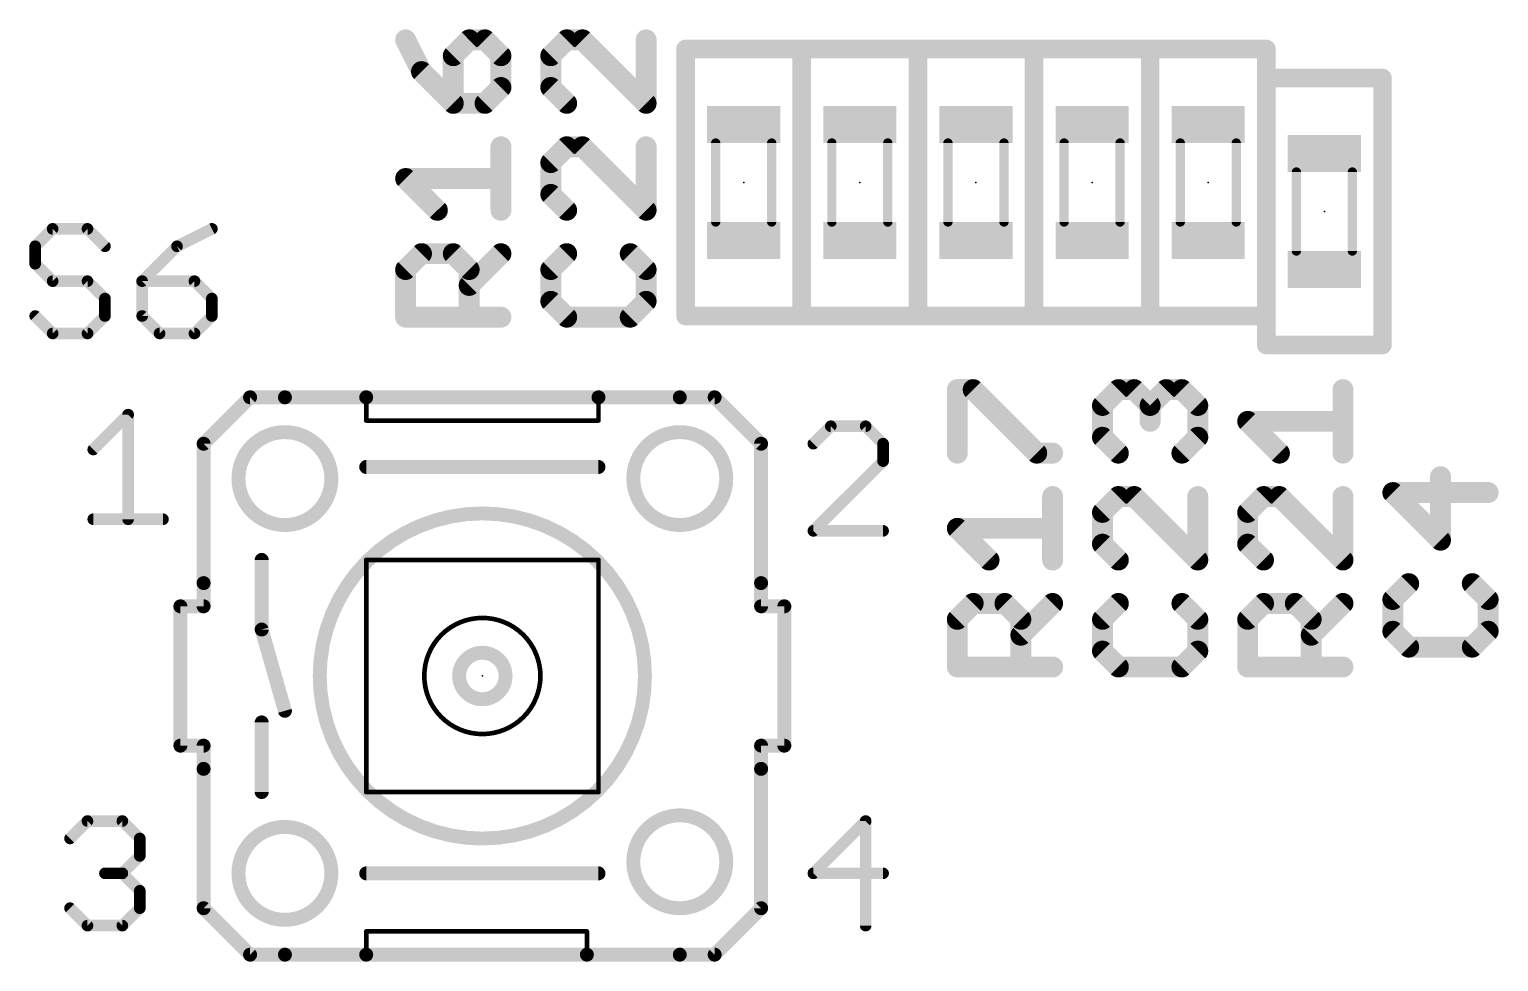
# Model space of a CAD drawing. Extents: x 43 to 243, y 16 to 92.
# Drawn here: x 69.66 to 85.73, y 44.82 to 55.01 of the extents above; entities that cross this region are included whole.
import ezdxf

# ---------------------------------------------------------------- set-up
doc = ezdxf.new("R2010")
doc.units = 0
for name, color, linetype in [('21', 253, 'CONTINUOUS'), ('23', 7, 'CONTINUOUS'), ('25', 253, 'CONTINUOUS'), ('51', 253, 'CONTINUOUS')]:
    doc.layers.add(name, color=color, linetype=linetype)

# ---------------------------------------------------------------- blocks, each defined once
blk = doc.blocks.new('RECT')
blk.add_solid([(-0.5, -0.5), (0.5, -0.5), (-0.5, 0.5), (0.5, 0.5)])

msp = doc.modelspace()

# ---------------------------------------------------------------- linework, layer by layer
at = {"layer": '21'}
for points, const_width in [([(76.835, 51.8795), (76.835, 54.8005)], 0.2032), ([(76.835, 54.8005), (78.105, 54.8005)], 0.2032), ([(78.105, 51.8795), (78.105, 54.8005)], 0.2032), ([(78.105, 54.8005), (79.375, 54.8005)], 0.2032), ([(78.105, 54.8005), (78.105, 51.8795)], 0.2032), ([(79.375, 54.8005), (79.375, 51.8795)], 0.2032), ([(79.375, 51.8795), (79.375, 54.8005)], 0.2032), ([(79.375, 54.8005), (80.645, 54.8005)], 0.2032), ([(80.645, 51.8795), (80.645, 54.8005)], 0.2032), ([(80.645, 54.8005), (81.915, 54.8005)], 0.2032), ([(80.645, 54.8005), (80.645, 51.8795)], 0.2032), ([(81.915, 54.8005), (81.915, 51.8795)], 0.2032), ([(81.915, 51.8795), (81.915, 54.8005)], 0.2032), ([(81.915, 54.8005), (83.185, 54.8005)], 0.2032), ([(83.185, 54.8005), (83.185, 51.8795)], 0.2032), ([(83.185, 51.562), (83.185, 54.483)], 0.2032), ([(83.185, 54.483), (84.455, 54.483)], 0.2032), ([(84.455, 54.483), (84.455, 51.562)], 0.2032), ([(78.105, 51.8795), (76.835, 51.8795)], 0.2032), ([(79.375, 51.8795), (78.105, 51.8795)], 0.2032), ([(80.645, 51.8795), (79.375, 51.8795)], 0.2032), ([(81.915, 51.8795), (80.645, 51.8795)], 0.2032), ([(83.185, 51.8795), (81.915, 51.8795)], 0.2032), ([(84.455, 51.562), (83.185, 51.562)], 0.2032), ([(73.3425, 50.9905), (72.4535, 50.9905)], 0.1524), ([(75.8825, 50.9905), (73.3425, 50.9905)], 0.1524), ([(73.3425, 50.9905), (73.3425, 50.7365)], 0.0508), ([(76.7715, 50.9905), (75.8825, 50.9905)], 0.1524), ([(75.8825, 50.7365), (75.8825, 50.9905)], 0.0508), ([(75.8825, 50.7365), (73.3425, 50.7365)], 0.0508), ([(71.5645, 48.7045), (71.5645, 48.9585)], 0.1524), ([(77.6605, 48.7045), (77.6605, 48.9585)], 0.1524), ([(71.3105, 48.7045), (71.5645, 48.7045)], 0.1524), ([(71.3105, 48.7045), (71.3105, 47.1805)], 0.1524), ([(77.6605, 48.7045), (77.9145, 48.7045)], 0.1524), ([(77.9145, 47.1805), (77.9145, 48.7045)], 0.1524), ([(71.5645, 47.1805), (71.3105, 47.1805)], 0.1524), ([(71.5645, 47.1805), (71.5645, 46.9265)], 0.1524), ([(77.9145, 47.1805), (77.6605, 47.1805)], 0.1524), ([(77.6605, 47.1805), (77.6605, 46.9265)], 0.1524), ([(75.7555, 45.1485), (73.3425, 45.1485)], 0.0508), ([(73.3425, 45.1485), (73.3425, 44.8945)], 0.0508), ([(75.7555, 45.1485), (75.7555, 44.8945)], 0.0508), ([(72.4535, 44.8945), (73.3425, 44.8945)], 0.1524), ([(73.3425, 44.8945), (75.7555, 44.8945)], 0.1524), ([(75.7555, 44.8945), (76.7715, 44.8945)], 0.1524)]:
    msp.add_lwpolyline(points, dxfattribs=dict(at, const_width=const_width))
for points, const_width in [([(76.8858, 54.8005, 1), (76.7842, 54.8005)], 0.1016), ([(76.835, 54.8513, 1), (76.835, 54.7497)], 0.1016), ([(78.1558, 54.8005, 1), (78.0542, 54.8005)], 0.1016), ([(78.105, 54.8513, 1), (78.105, 54.7497)], 0.1016), ([(78.1558, 54.8005, 1), (78.0542, 54.8005)], 0.1016), ([(78.105, 54.7497, 1), (78.105, 54.8513)], 0.1016), ([(79.4258, 54.8005, 1), (79.3242, 54.8005)], 0.1016), ([(79.4258, 54.8005, 1), (79.3242, 54.8005)], 0.1016), ([(79.375, 54.8513, 1), (79.375, 54.7497)], 0.1016), ([(79.375, 54.7497, 1), (79.375, 54.8513)], 0.1016), ([(80.6958, 54.8005, 1), (80.5942, 54.8005)], 0.1016), ([(80.645, 54.8513, 1), (80.645, 54.7497)], 0.1016), ([(80.6958, 54.8005, 1), (80.5942, 54.8005)], 0.1016), ([(80.645, 54.7497, 1), (80.645, 54.8513)], 0.1016), ([(81.9658, 54.8005, 1), (81.8642, 54.8005)], 0.1016), ([(81.9658, 54.8005, 1), (81.8642, 54.8005)], 0.1016), ([(81.915, 54.8513, 1), (81.915, 54.7497)], 0.1016), ([(81.915, 54.7497, 1), (81.915, 54.8513)], 0.1016), ([(83.2358, 54.8005, 1), (83.1342, 54.8005)], 0.1016), ([(83.185, 54.7497, 1), (83.185, 54.8513)], 0.1016), ([(83.2358, 54.483, 1), (83.1342, 54.483)], 0.1016), ([(83.185, 54.5338, 1), (83.185, 54.4322)], 0.1016), ([(84.5058, 54.483, 1), (84.4042, 54.483)], 0.1016), ([(84.455, 54.4322, 1), (84.455, 54.5338)], 0.1016), ([(76.835, 51.9303, 1), (76.835, 51.8287)], 0.1016), ([(76.7842, 51.8795, 1), (76.8858, 51.8795)], 0.1016), ([(78.105, 51.9303, 1), (78.105, 51.8287)], 0.1016), ([(78.0542, 51.8795, 1), (78.1558, 51.8795)], 0.1016), ([(78.0542, 51.8795, 1), (78.1558, 51.8795)], 0.1016), ([(78.105, 51.8287, 1), (78.105, 51.9303)], 0.1016), ([(79.375, 51.9303, 1), (79.375, 51.8287)], 0.1016), ([(79.3242, 51.8795, 1), (79.4258, 51.8795)], 0.1016), ([(79.3242, 51.8795, 1), (79.4258, 51.8795)], 0.1016), ([(79.375, 51.8287, 1), (79.375, 51.9303)], 0.1016), ([(80.645, 51.9303, 1), (80.645, 51.8287)], 0.1016), ([(80.5942, 51.8795, 1), (80.6958, 51.8795)], 0.1016), ([(80.5942, 51.8795, 1), (80.6958, 51.8795)], 0.1016), ([(80.645, 51.8287, 1), (80.645, 51.9303)], 0.1016), ([(81.915, 51.9303, 1), (81.915, 51.8287)], 0.1016), ([(81.8642, 51.8795, 1), (81.9658, 51.8795)], 0.1016), ([(81.8642, 51.8795, 1), (81.9658, 51.8795)], 0.1016), ([(81.915, 51.8287, 1), (81.915, 51.9303)], 0.1016), ([(83.1342, 51.8795, 1), (83.2358, 51.8795)], 0.1016), ([(83.185, 51.8287, 1), (83.185, 51.9303)], 0.1016), ([(83.185, 51.6128, 1), (83.185, 51.5112)], 0.1016), ([(83.1342, 51.562, 1), (83.2358, 51.562)], 0.1016), ([(84.4042, 51.562, 1), (84.5058, 51.562)], 0.1016), ([(84.455, 51.5112, 1), (84.455, 51.6128)], 0.1016), ([(72.4535, 51.0286, 1), (72.4535, 50.9524)], 0.0762), ([(73.3425, 51.0286, 1), (73.3425, 50.9524)], 0.0762), ([(73.3425, 50.9524, 1), (73.3425, 51.0286)], 0.0762), ([(73.3552, 50.9905, 1), (73.3298, 50.9905)], 0.0254), ([(75.8825, 51.0286, 1), (75.8825, 50.9524)], 0.0762), ([(75.8825, 50.9524, 1), (75.8825, 51.0286)], 0.0762), ([(75.8952, 50.9905, 1), (75.8698, 50.9905)], 0.0254), ([(76.7715, 50.9524, 1), (76.7715, 51.0286)], 0.0762), ([(73.3425, 50.7492, 1), (73.3425, 50.7238)], 0.0254), ([(73.3298, 50.7365, 1), (73.3552, 50.7365)], 0.0254), ([(75.8698, 50.7365, 1), (75.8952, 50.7365)], 0.0254), ([(75.8825, 50.7238, 1), (75.8825, 50.7492)], 0.0254), ([(74.6125, 46.1645, 1), (74.6125, 49.7205, 1), (74.6125, 46.1645)], 0.1524), ([(71.6026, 48.9585, 1), (71.5264, 48.9585)], 0.0762), ([(77.6986, 48.9585, 1), (77.6224, 48.9585)], 0.0762), ([(71.3105, 48.7426, 1), (71.3105, 48.6664)], 0.0762), ([(71.3486, 48.7045, 1), (71.2724, 48.7045)], 0.0762), ([(71.5264, 48.7045, 1), (71.6026, 48.7045)], 0.0762), ([(71.5645, 48.6664, 1), (71.5645, 48.7426)], 0.0762), ([(77.6605, 48.7426, 1), (77.6605, 48.6664)], 0.0762), ([(77.6224, 48.7045, 1), (77.6986, 48.7045)], 0.0762), ([(77.9526, 48.7045, 1), (77.8764, 48.7045)], 0.0762), ([(77.9145, 48.6664, 1), (77.9145, 48.7426)], 0.0762), ([(74.6125, 47.6885, 1), (74.6125, 48.1965, 1), (74.6125, 47.6885)], 0.1524), ([(71.3105, 47.2186, 1), (71.3105, 47.1424)], 0.0762), ([(71.6026, 47.1805, 1), (71.5264, 47.1805)], 0.0762), ([(71.5645, 47.1424, 1), (71.5645, 47.2186)], 0.0762), ([(77.6605, 47.2186, 1), (77.6605, 47.1424)], 0.0762), ([(77.6986, 47.1805, 1), (77.6224, 47.1805)], 0.0762), ([(77.9145, 47.1424, 1), (77.9145, 47.2186)], 0.0762), ([(71.2724, 47.1805, 1), (71.3486, 47.1805)], 0.0762), ([(77.8764, 47.1805, 1), (77.9526, 47.1805)], 0.0762), ([(71.5264, 46.9265, 1), (71.6026, 46.9265)], 0.0762), ([(77.6224, 46.9265, 1), (77.6986, 46.9265)], 0.0762), ([(73.3425, 45.1612, 1), (73.3425, 45.1358)], 0.0254), ([(73.3552, 45.1485, 1), (73.3298, 45.1485)], 0.0254), ([(75.7682, 45.1485, 1), (75.7428, 45.1485)], 0.0254), ([(75.7555, 45.1358, 1), (75.7555, 45.1612)], 0.0254), ([(72.4535, 44.9326, 1), (72.4535, 44.8564)], 0.0762), ([(73.3425, 44.9326, 1), (73.3425, 44.8564)], 0.0762), ([(73.3425, 44.8564, 1), (73.3425, 44.9326)], 0.0762), ([(73.3298, 44.8945, 1), (73.3552, 44.8945)], 0.0254), ([(75.7555, 44.9326, 1), (75.7555, 44.8564)], 0.0762), ([(75.7555, 44.8564, 1), (75.7555, 44.9326)], 0.0762), ([(75.7428, 44.8945, 1), (75.7682, 44.8945)], 0.0254), ([(76.7715, 44.8564, 1), (76.7715, 44.9326)], 0.0762)]:
    msp.add_lwpolyline(points, format="xyb", dxfattribs=dict(at, const_width=const_width))
at = {"layer": '23'}
for p in [(77.47, 53.34), (78.74, 53.34), (80.01, 53.34), (81.28, 53.34), (82.55, 53.34), (83.82, 53.0225), (74.6125, 47.9425)]:
    msp.add_point(p, dxfattribs=at)
at = {"layer": '25'}
for points, const_width in [([(73.7734, 54.9005), (73.9471, 54.553)], 0.2286), ([(74.4683, 54.9005), (74.2946, 54.7267)], 0.2286), ([(74.642, 54.9005), (74.4683, 54.9005)], 0.2286), ([(74.8157, 54.7267), (74.642, 54.9005)], 0.2286), ([(75.5346, 54.9005), (75.3609, 54.7267)], 0.2286), ([(75.7083, 54.9005), (75.5346, 54.9005)], 0.2286), ([(76.4032, 54.2056), (75.7083, 54.9005)], 0.2286), ([(76.4032, 54.9005), (76.4032, 54.2056)], 0.2286), ([(74.2946, 54.7267), (74.2946, 54.2056)], 0.2286), ([(74.8157, 54.3793), (74.8157, 54.7267)], 0.2286), ([(75.3609, 54.7267), (75.3609, 54.3793)], 0.2286), ([(73.9471, 54.553), (74.2946, 54.2056)], 0.2286), ([(74.642, 54.2056), (74.8157, 54.3793)], 0.2286), ([(75.3609, 54.3793), (75.5346, 54.2056)], 0.2286), ([(74.2946, 54.2056), (74.642, 54.2056)], 0.2286), ([(74.8157, 53.0362), (74.8157, 53.7311)], 0.2286), ([(75.5346, 53.7311), (75.3609, 53.5573)], 0.2286), ([(75.7083, 53.7311), (75.5346, 53.7311)], 0.2286), ([(76.4032, 53.0362), (75.7083, 53.7311)], 0.2286), ([(76.4032, 53.7311), (76.4032, 53.0362)], 0.2286), ([(75.3609, 53.5573), (75.3609, 53.2099)], 0.2286), ([(74.1208, 53.0362), (73.7734, 53.3836)], 0.2286), ([(73.7734, 53.3836), (74.8157, 53.3836)], 0.2286), ([(75.3609, 53.2099), (75.5346, 53.0362)], 0.2286), ([(69.9137, 52.833), (69.723, 52.6423)], 0.127), ([(70.295, 52.833), (69.9137, 52.833)], 0.127), ([(70.4857, 52.6423), (70.295, 52.833)], 0.127), ([(71.655, 52.833), (71.2737, 52.6423)], 0.127), ([(69.723, 52.6423), (69.723, 52.4517)], 0.127), ([(71.2737, 52.6423), (70.8924, 52.261)], 0.127), ([(73.7734, 52.3879), (73.9471, 52.5617)], 0.2286), ([(73.9471, 52.5617), (74.2946, 52.5617)], 0.2286), ([(74.2946, 52.5617), (74.4683, 52.3879)], 0.2286), ([(74.4683, 52.2142), (74.8157, 52.5617)], 0.2286), ([(75.5346, 52.5617), (75.3609, 52.3879)], 0.2286), ([(76.4032, 52.3879), (76.2295, 52.5617)], 0.2286), ([(69.723, 52.4517), (69.9137, 52.261)], 0.127), ([(73.7734, 51.8668), (73.7734, 52.3879)], 0.2286), ([(74.4683, 52.3879), (74.4683, 51.8668)], 0.2286), ([(75.3609, 52.3879), (75.3609, 52.0405)], 0.2286), ([(76.4032, 52.0405), (76.4032, 52.3879)], 0.2286), ([(69.9137, 52.261), (70.295, 52.261)], 0.127), ([(70.295, 52.261), (70.4857, 52.0703)], 0.127), ([(70.8924, 52.261), (70.8924, 51.8797)], 0.127), ([(71.4644, 52.261), (70.8924, 52.261)], 0.127), ([(71.655, 52.0703), (71.4644, 52.261)], 0.127), ([(70.4857, 52.0703), (70.4857, 51.8797)], 0.127), ([(71.655, 51.8797), (71.655, 52.0703)], 0.127), ([(75.3609, 52.0405), (75.5346, 51.8668)], 0.2286), ([(76.2295, 51.8668), (76.4032, 52.0405)], 0.2286), ([(69.9137, 51.689), (69.723, 51.8797)], 0.127), ([(70.4857, 51.8797), (70.295, 51.689)], 0.127), ([(70.8924, 51.8797), (71.0831, 51.689)], 0.127), ([(71.4644, 51.689), (71.655, 51.8797)], 0.127), ([(74.8157, 51.8668), (73.7734, 51.8668)], 0.2286), ([(75.5346, 51.8668), (76.2295, 51.8668)], 0.2286), ([(70.295, 51.689), (69.9137, 51.689)], 0.127), ([(71.0831, 51.689), (71.4644, 51.689)], 0.127), ([(79.8059, 50.3799), (79.8059, 51.0748)], 0.2286), ([(79.8059, 51.0748), (79.9796, 51.0748)], 0.2286), ([(79.9796, 51.0748), (80.6745, 50.3799)], 0.2286), ([(81.3934, 50.901), (81.5671, 51.0748)], 0.2286), ([(81.5671, 51.0748), (81.7408, 51.0748)], 0.2286), ([(81.7408, 51.0748), (81.9146, 50.901)], 0.2286), ([(81.9146, 50.901), (82.0883, 51.0748)], 0.2286), ([(82.0883, 51.0748), (82.262, 51.0748)], 0.2286), ([(82.262, 51.0748), (82.4357, 50.901)], 0.2286), ([(84.0232, 50.3799), (84.0232, 51.0748)], 0.2286), ([(81.3934, 50.5536), (81.3934, 50.901)], 0.2286), ([(81.9146, 50.901), (81.9146, 50.7273)], 0.2286), ([(82.4357, 50.901), (82.4357, 50.5536)], 0.2286), ([(83.3283, 50.3799), (82.9809, 50.7273)], 0.2286), ([(82.9809, 50.7273), (84.0232, 50.7273)], 0.2286), ([(81.5671, 50.3799), (81.3934, 50.5536)], 0.2286), ([(82.4357, 50.5536), (82.262, 50.3799)], 0.2286), ([(80.6745, 50.3799), (80.8482, 50.3799)], 0.2286), ([(85.0896, 49.4274), (85.0896, 50.1223)], 0.2286), ([(80.8482, 49.2105), (80.8482, 49.9054)], 0.2286), ([(81.5671, 49.9054), (81.3934, 49.7316)], 0.2286), ([(81.7408, 49.9054), (81.5671, 49.9054)], 0.2286), ([(82.4357, 49.2105), (81.7408, 49.9054)], 0.2286), ([(82.4357, 49.9054), (82.4357, 49.2105)], 0.2286), ([(83.1546, 49.9054), (82.9809, 49.7316)], 0.2286), ([(83.3283, 49.9054), (83.1546, 49.9054)], 0.2286), ([(84.0232, 49.2105), (83.3283, 49.9054)], 0.2286), ([(84.0232, 49.9054), (84.0232, 49.2105)], 0.2286), ([(85.6107, 49.9485), (84.5684, 49.9485)], 0.2286), ([(84.5684, 49.9485), (85.0896, 49.4274)], 0.2286), ([(81.3934, 49.7316), (81.3934, 49.3842)], 0.2286), ([(82.9809, 49.7316), (82.9809, 49.3842)], 0.2286), ([(80.1533, 49.2105), (79.8059, 49.5579)], 0.2286), ([(79.8059, 49.5579), (80.8482, 49.5579)], 0.2286), ([(81.3934, 49.3842), (81.5671, 49.2105)], 0.2286), ([(82.9809, 49.3842), (83.1546, 49.2105)], 0.2286), ([(84.7421, 48.9529), (84.5684, 48.7791)], 0.2286), ([(85.6107, 48.7791), (85.437, 48.9529)], 0.2286), ([(79.8059, 48.5622), (79.9796, 48.736)], 0.2286), ([(79.9796, 48.736), (80.3271, 48.736)], 0.2286), ([(80.3271, 48.736), (80.5008, 48.5622)], 0.2286), ([(80.5008, 48.3885), (80.8482, 48.736)], 0.2286), ([(81.5671, 48.736), (81.3934, 48.5622)], 0.2286), ([(82.4357, 48.5622), (82.262, 48.736)], 0.2286), ([(82.9809, 48.5622), (83.1546, 48.736)], 0.2286), ([(83.1546, 48.736), (83.5021, 48.736)], 0.2286), ([(83.5021, 48.736), (83.6758, 48.5622)], 0.2286), ([(83.6758, 48.3885), (84.0232, 48.736)], 0.2286), ([(84.5684, 48.7791), (84.5684, 48.4317)], 0.2286), ([(85.6107, 48.4317), (85.6107, 48.7791)], 0.2286), ([(79.8059, 48.0411), (79.8059, 48.5622)], 0.2286), ([(80.5008, 48.5622), (80.5008, 48.0411)], 0.2286), ([(81.3934, 48.5622), (81.3934, 48.2148)], 0.2286), ([(82.4357, 48.2148), (82.4357, 48.5622)], 0.2286), ([(82.9809, 48.0411), (82.9809, 48.5622)], 0.2286), ([(83.6758, 48.5622), (83.6758, 48.0411)], 0.2286), ([(84.5684, 48.4317), (84.7421, 48.258)], 0.2286), ([(85.437, 48.258), (85.6107, 48.4317)], 0.2286), ([(84.7421, 48.258), (85.437, 48.258)], 0.2286), ([(81.3934, 48.2148), (81.5671, 48.0411)], 0.2286), ([(82.262, 48.0411), (82.4357, 48.2148)], 0.2286), ([(80.8482, 48.0411), (79.8059, 48.0411)], 0.2286), ([(81.5671, 48.0411), (82.262, 48.0411)], 0.2286), ([(84.0232, 48.0411), (82.9809, 48.0411)], 0.2286)]:
    msp.add_lwpolyline(points, dxfattribs=dict(at, const_width=const_width))
for points, const_width in [([(73.8245, 54.926, 1), (73.7223, 54.8749)], 0.1143), ([(74.4683, 54.9576, 1), (74.4683, 54.8433)], 0.1143), ([(74.5087, 54.86, 1), (74.4279, 54.9409)], 0.1143), ([(74.6824, 54.9409, 1), (74.6016, 54.86)], 0.1143), ([(74.642, 54.8433, 1), (74.642, 54.9576)], 0.1143), ([(75.5346, 54.9576, 1), (75.5346, 54.8433)], 0.1143), ([(75.575, 54.86, 1), (75.4942, 54.9409)], 0.1143), ([(75.7488, 54.9409, 1), (75.6679, 54.86)], 0.1143), ([(75.7083, 54.8433, 1), (75.7083, 54.9576)], 0.1143), ([(76.4603, 54.9005, 1), (76.3461, 54.9005)], 0.1143), ([(74.3517, 54.7267, 1), (74.2374, 54.7267)], 0.1143), ([(74.2541, 54.7671, 1), (74.335, 54.6863)], 0.1143), ([(74.8728, 54.7267, 1), (74.7586, 54.7267)], 0.1143), ([(74.7753, 54.6863, 1), (74.8561, 54.7671)], 0.1143), ([(75.3205, 54.7671, 1), (75.4013, 54.6863)], 0.1143), ([(75.4181, 54.7267, 1), (75.3038, 54.7267)], 0.1143), ([(73.9875, 54.5934, 1), (73.9067, 54.5126)], 0.1143), ([(73.896, 54.5275, 1), (73.9982, 54.5786)], 0.1143), ([(74.8561, 54.3389, 1), (74.7753, 54.4197)], 0.1143), ([(75.4013, 54.4197, 1), (75.3205, 54.3389)], 0.1143), ([(74.2946, 54.2627, 1), (74.2946, 54.1484)], 0.1143), ([(74.2541, 54.1652, 1), (74.335, 54.246)], 0.1143), ([(74.6016, 54.246, 1), (74.6824, 54.1652)], 0.1143), ([(74.642, 54.1484, 1), (74.642, 54.2627)], 0.1143), ([(74.7586, 54.3793, 1), (74.8728, 54.3793)], 0.1143), ([(75.3038, 54.3793, 1), (75.4181, 54.3793)], 0.1143), ([(75.4942, 54.1652, 1), (75.575, 54.246)], 0.1143), ([(76.3628, 54.1652, 1), (76.4436, 54.246)], 0.1143), ([(74.2374, 54.2056, 1), (74.3517, 54.2056)], 0.1143), ([(76.3461, 54.2056, 1), (76.4603, 54.2056)], 0.1143), ([(74.8728, 53.7311, 1), (74.7586, 53.7311)], 0.1143), ([(75.5346, 53.7882, 1), (75.5346, 53.6739)], 0.1143), ([(75.575, 53.6906, 1), (75.4942, 53.7715)], 0.1143), ([(75.7488, 53.7715, 1), (75.6679, 53.6906)], 0.1143), ([(75.7083, 53.6739, 1), (75.7083, 53.7882)], 0.1143), ([(76.4603, 53.7311, 1), (76.3461, 53.7311)], 0.1143), ([(75.4181, 53.5573, 1), (75.3038, 53.5573)], 0.1143), ([(75.3205, 53.5978, 1), (75.4013, 53.5169)], 0.1143), ([(73.7734, 53.4408, 1), (73.7734, 53.3265)], 0.1143), ([(73.8138, 53.424, 1), (73.733, 53.3432)], 0.1143), ([(74.8157, 53.3265, 1), (74.8157, 53.4408)], 0.1143), ([(75.4013, 53.2503, 1), (75.3205, 53.1695)], 0.1143), ([(75.3038, 53.2099, 1), (75.4181, 53.2099)], 0.1143), ([(74.0804, 52.9958, 1), (74.1613, 53.0766)], 0.1143), ([(74.7586, 53.0362, 1), (74.8728, 53.0362)], 0.1143), ([(75.4942, 52.9958, 1), (75.575, 53.0766)], 0.1143), ([(76.3461, 53.0362, 1), (76.4603, 53.0362)], 0.1143), ([(76.3628, 52.9958, 1), (76.4436, 53.0766)], 0.1143), ([(69.9137, 52.8647, 1), (69.9137, 52.8012)], 0.0635), ([(69.9361, 52.8105, 1), (69.8912, 52.8554)], 0.0635), ([(70.3174, 52.8554, 1), (70.2725, 52.8105)], 0.0635), ([(70.295, 52.8012, 1), (70.295, 52.8647)], 0.0635), ([(71.6692, 52.8046, 1), (71.6408, 52.8614)], 0.0635), ([(69.7548, 52.6423, 1), (69.6912, 52.6423)], 0.0635), ([(69.7005, 52.6648, 1), (69.7455, 52.6199)], 0.0635), ([(70.4632, 52.6199, 1), (70.5081, 52.6648)], 0.0635), ([(71.2595, 52.6707, 1), (71.2879, 52.6139)], 0.0635), ([(71.2962, 52.6199, 1), (71.2513, 52.6648)], 0.0635), ([(73.9471, 52.6188, 1), (73.9471, 52.5045)], 0.1143), ([(73.9875, 52.5212, 1), (73.9067, 52.6021)], 0.1143), ([(74.335, 52.6021, 1), (74.2541, 52.5212)], 0.1143), ([(74.2946, 52.5045, 1), (74.2946, 52.6188)], 0.1143), ([(74.8561, 52.5212, 1), (74.7753, 52.6021)], 0.1143), ([(75.575, 52.5212, 1), (75.4942, 52.6021)], 0.1143), ([(76.2699, 52.6021, 1), (76.1891, 52.5212)], 0.1143), ([(69.6912, 52.4517, 1), (69.7548, 52.4517)], 0.0635), ([(69.7455, 52.4741, 1), (69.7005, 52.4292)], 0.0635), ([(73.8306, 52.3879, 1), (73.7163, 52.3879)], 0.1143), ([(73.733, 52.4284, 1), (73.8138, 52.3475)], 0.1143), ([(74.5254, 52.3879, 1), (74.4111, 52.3879)], 0.1143), ([(74.4279, 52.3475, 1), (74.5087, 52.4284)], 0.1143), ([(75.3205, 52.4284, 1), (75.4013, 52.3475)], 0.1143), ([(75.4181, 52.3879, 1), (75.3038, 52.3879)], 0.1143), ([(76.4603, 52.3879, 1), (76.3461, 52.3879)], 0.1143), ([(76.3628, 52.3475, 1), (76.4436, 52.4284)], 0.1143), ([(69.9137, 52.2927, 1), (69.9137, 52.2292)], 0.0635), ([(69.8912, 52.2385, 1), (69.9361, 52.2834)], 0.0635), ([(70.3174, 52.2834, 1), (70.2725, 52.2385)], 0.0635), ([(70.295, 52.2292, 1), (70.295, 52.2927)], 0.0635), ([(70.9241, 52.261, 1), (70.8606, 52.261)], 0.0635), ([(70.8924, 52.2927, 1), (70.8924, 52.2292)], 0.0635), ([(70.8699, 52.2834, 1), (70.9148, 52.2385)], 0.0635), ([(71.4868, 52.2834, 1), (71.4419, 52.2385)], 0.0635), ([(71.4644, 52.2292, 1), (71.4644, 52.2927)], 0.0635), ([(74.4279, 52.2546, 1), (74.5087, 52.1738)], 0.1143), ([(70.5174, 52.0703, 1), (70.4539, 52.0703)], 0.0635), ([(70.4632, 52.0479, 1), (70.5081, 52.0928)], 0.0635), ([(71.6868, 52.0703, 1), (71.6233, 52.0703)], 0.0635), ([(71.6326, 52.0479, 1), (71.6775, 52.0928)], 0.0635), ([(75.4013, 52.0809, 1), (75.3205, 52.0001)], 0.1143), ([(75.3038, 52.0405, 1), (75.4181, 52.0405)], 0.1143), ([(76.3461, 52.0405, 1), (76.4603, 52.0405)], 0.1143), ([(76.4436, 52.0001, 1), (76.3628, 52.0809)], 0.1143), ([(69.7455, 51.9021, 1), (69.7005, 51.8572)], 0.0635), ([(70.4539, 51.8797, 1), (70.5174, 51.8797)], 0.0635), ([(70.5081, 51.8572, 1), (70.4632, 51.9021)], 0.0635), ([(70.9148, 51.9021, 1), (70.8699, 51.8572)], 0.0635), ([(70.8606, 51.8797, 1), (70.9241, 51.8797)], 0.0635), ([(71.6233, 51.8797, 1), (71.6868, 51.8797)], 0.0635), ([(71.6775, 51.8572, 1), (71.6326, 51.9021)], 0.0635), ([(73.7734, 51.924, 1), (73.7734, 51.8097)], 0.1143), ([(73.7163, 51.8668, 1), (73.8306, 51.8668)], 0.1143), ([(74.4111, 51.8668, 1), (74.5254, 51.8668)], 0.1143), ([(74.8157, 51.8097, 1), (74.8157, 51.924)], 0.1143), ([(75.5346, 51.924, 1), (75.5346, 51.8097)], 0.1143), ([(75.4942, 51.8264, 1), (75.575, 51.9072)], 0.1143), ([(76.1891, 51.9072, 1), (76.2699, 51.8264)], 0.1143), ([(76.2295, 51.8097, 1), (76.2295, 51.924)], 0.1143), ([(69.9137, 51.7208, 1), (69.9137, 51.6572)], 0.0635), ([(69.8912, 51.6665, 1), (69.9361, 51.7115)], 0.0635), ([(70.2725, 51.7115, 1), (70.3174, 51.6665)], 0.0635), ([(70.295, 51.6572, 1), (70.295, 51.7208)], 0.0635), ([(71.0831, 51.7208, 1), (71.0831, 51.6572)], 0.0635), ([(71.0606, 51.6665, 1), (71.1055, 51.7115)], 0.0635), ([(71.4419, 51.7115, 1), (71.4868, 51.6665)], 0.0635), ([(71.4644, 51.6572, 1), (71.4644, 51.7208)], 0.0635), ([(79.8631, 51.0748, 1), (79.7488, 51.0748)], 0.1143), ([(79.8059, 51.1319, 1), (79.8059, 51.0176)], 0.1143), ([(80.02, 51.1152, 1), (79.9392, 51.0343)], 0.1143), ([(79.9796, 51.0176, 1), (79.9796, 51.1319)], 0.1143), ([(81.5671, 51.1319, 1), (81.5671, 51.0176)], 0.1143), ([(81.6075, 51.0343, 1), (81.5267, 51.1152)], 0.1143), ([(81.7813, 51.1152, 1), (81.7004, 51.0343)], 0.1143), ([(81.7408, 51.0176, 1), (81.7408, 51.1319)], 0.1143), ([(82.0883, 51.1319, 1), (82.0883, 51.0176)], 0.1143), ([(82.1287, 51.0343, 1), (82.0479, 51.1152)], 0.1143), ([(82.3024, 51.1152, 1), (82.2216, 51.0343)], 0.1143), ([(82.262, 51.0176, 1), (82.262, 51.1319)], 0.1143), ([(84.0803, 51.0748, 1), (83.9661, 51.0748)], 0.1143), ([(81.353, 50.9415, 1), (81.4338, 50.8606)], 0.1143), ([(81.4506, 50.901, 1), (81.3363, 50.901)], 0.1143), ([(81.9717, 50.901, 1), (81.8574, 50.901)], 0.1143), ([(81.8741, 50.9415, 1), (81.955, 50.8606)], 0.1143), ([(81.8741, 50.8606, 1), (81.955, 50.9415)], 0.1143), ([(82.4928, 50.901, 1), (82.3786, 50.901)], 0.1143), ([(82.3953, 50.8606, 1), (82.4761, 50.9415)], 0.1143), ([(81.8574, 50.7273, 1), (81.9717, 50.7273)], 0.1143), ([(82.9809, 50.7845, 1), (82.9809, 50.6702)], 0.1143), ([(83.0213, 50.7677, 1), (82.9405, 50.6869)], 0.1143), ([(84.0232, 50.6702, 1), (84.0232, 50.7845)], 0.1143), ([(81.4338, 50.594, 1), (81.353, 50.5132)], 0.1143), ([(81.3363, 50.5536, 1), (81.4506, 50.5536)], 0.1143), ([(82.3786, 50.5536, 1), (82.4928, 50.5536)], 0.1143), ([(82.4761, 50.5132, 1), (82.3953, 50.594)], 0.1143), ([(80.6745, 50.437, 1), (80.6745, 50.3227)], 0.1143), ([(80.6341, 50.3395, 1), (80.7149, 50.4203)], 0.1143), ([(80.8482, 50.3227, 1), (80.8482, 50.437)], 0.1143), ([(81.5267, 50.3395, 1), (81.6075, 50.4203)], 0.1143), ([(82.2216, 50.4203, 1), (82.3024, 50.3395)], 0.1143), ([(83.2879, 50.3395, 1), (83.3688, 50.4203)], 0.1143), ([(79.7488, 50.3799, 1), (79.8631, 50.3799)], 0.1143), ([(83.9661, 50.3799, 1), (84.0803, 50.3799)], 0.1143), ([(85.1467, 50.1223, 1), (85.0324, 50.1223)], 0.1143), ([(80.9053, 49.9054, 1), (80.7911, 49.9054)], 0.1143), ([(81.5671, 49.9625, 1), (81.5671, 49.8482)], 0.1143), ([(81.6075, 49.8649, 1), (81.5267, 49.9458)], 0.1143), ([(81.7813, 49.9458, 1), (81.7004, 49.8649)], 0.1143), ([(81.7408, 49.8482, 1), (81.7408, 49.9625)], 0.1143), ([(82.4928, 49.9054, 1), (82.3786, 49.9054)], 0.1143), ([(83.1546, 49.9625, 1), (83.1546, 49.8482)], 0.1143), ([(83.195, 49.8649, 1), (83.1142, 49.9458)], 0.1143), ([(83.3688, 49.9458, 1), (83.2879, 49.8649)], 0.1143), ([(83.3283, 49.8482, 1), (83.3283, 49.9625)], 0.1143), ([(84.0803, 49.9054, 1), (83.9661, 49.9054)], 0.1143), ([(84.6088, 49.989, 1), (84.528, 49.9081)], 0.1143), ([(84.5684, 50.0057, 1), (84.5684, 49.8914)], 0.1143), ([(85.6107, 49.8914, 1), (85.6107, 50.0057)], 0.1143), ([(81.353, 49.7721, 1), (81.4338, 49.6912)], 0.1143), ([(81.4506, 49.7316, 1), (81.3363, 49.7316)], 0.1143), ([(82.9405, 49.7721, 1), (83.0213, 49.6912)], 0.1143), ([(83.0381, 49.7316, 1), (82.9238, 49.7316)], 0.1143), ([(79.8463, 49.5983, 1), (79.7655, 49.5175)], 0.1143), ([(79.8059, 49.6151, 1), (79.8059, 49.5008)], 0.1143), ([(80.8482, 49.5008, 1), (80.8482, 49.6151)], 0.1143), ([(81.4338, 49.4246, 1), (81.353, 49.3438)], 0.1143), ([(83.0213, 49.4246, 1), (82.9405, 49.3438)], 0.1143), ([(85.0324, 49.4274, 1), (85.1467, 49.4274)], 0.1143), ([(85.0491, 49.387, 1), (85.13, 49.4678)], 0.1143), ([(81.3363, 49.3842, 1), (81.4506, 49.3842)], 0.1143), ([(82.9238, 49.3842, 1), (83.0381, 49.3842)], 0.1143), ([(80.1129, 49.1701, 1), (80.1938, 49.2509)], 0.1143), ([(80.7911, 49.2105, 1), (80.9053, 49.2105)], 0.1143), ([(81.5267, 49.1701, 1), (81.6075, 49.2509)], 0.1143), ([(82.3786, 49.2105, 1), (82.4928, 49.2105)], 0.1143), ([(82.3953, 49.1701, 1), (82.4761, 49.2509)], 0.1143), ([(83.1142, 49.1701, 1), (83.195, 49.2509)], 0.1143), ([(83.9661, 49.2105, 1), (84.0803, 49.2105)], 0.1143), ([(83.9828, 49.1701, 1), (84.0636, 49.2509)], 0.1143), ([(84.7825, 48.9125, 1), (84.7017, 48.9933)], 0.1143), ([(85.4774, 48.9933, 1), (85.3966, 48.9125)], 0.1143), ([(79.9796, 48.7931, 1), (79.9796, 48.6788)], 0.1143), ([(80.02, 48.6956, 1), (79.9392, 48.7764)], 0.1143), ([(80.3675, 48.7764, 1), (80.2866, 48.6956)], 0.1143), ([(80.3271, 48.6788, 1), (80.3271, 48.7931)], 0.1143), ([(80.8886, 48.6956, 1), (80.8078, 48.7764)], 0.1143), ([(81.6075, 48.6956, 1), (81.5267, 48.7764)], 0.1143), ([(82.3024, 48.7764, 1), (82.2216, 48.6956)], 0.1143), ([(83.1546, 48.7931, 1), (83.1546, 48.6788)], 0.1143), ([(83.195, 48.6956, 1), (83.1142, 48.7764)], 0.1143), ([(83.5425, 48.7764, 1), (83.4616, 48.6956)], 0.1143), ([(83.5021, 48.6788, 1), (83.5021, 48.7931)], 0.1143), ([(84.0636, 48.6956, 1), (83.9828, 48.7764)], 0.1143), ([(84.528, 48.8196, 1), (84.6088, 48.7387)], 0.1143), ([(84.6256, 48.7791, 1), (84.5113, 48.7791)], 0.1143), ([(85.6679, 48.7791, 1), (85.5536, 48.7791)], 0.1143), ([(85.5703, 48.7387, 1), (85.6511, 48.8196)], 0.1143), ([(79.8631, 48.5622, 1), (79.7488, 48.5622)], 0.1143), ([(79.7655, 48.6027, 1), (79.8463, 48.5218)], 0.1143), ([(80.5579, 48.5622, 1), (80.4436, 48.5622)], 0.1143), ([(80.4604, 48.5218, 1), (80.5412, 48.6027)], 0.1143), ([(81.353, 48.6027, 1), (81.4338, 48.5218)], 0.1143), ([(81.4506, 48.5622, 1), (81.3363, 48.5622)], 0.1143), ([(82.4928, 48.5622, 1), (82.3786, 48.5622)], 0.1143), ([(82.3953, 48.5218, 1), (82.4761, 48.6027)], 0.1143), ([(82.9405, 48.6027, 1), (83.0213, 48.5218)], 0.1143), ([(83.0381, 48.5622, 1), (82.9238, 48.5622)], 0.1143), ([(83.7329, 48.5622, 1), (83.6186, 48.5622)], 0.1143), ([(83.6354, 48.5218, 1), (83.7162, 48.6027)], 0.1143), ([(84.6088, 48.4721, 1), (84.528, 48.3913)], 0.1143), ([(85.6511, 48.3913, 1), (85.5703, 48.4721)], 0.1143), ([(80.4604, 48.4289, 1), (80.5412, 48.3481)], 0.1143), ([(83.6354, 48.4289, 1), (83.7162, 48.3481)], 0.1143), ([(84.5113, 48.4317, 1), (84.6256, 48.4317)], 0.1143), ([(84.7421, 48.3152, 1), (84.7421, 48.2009)], 0.1143), ([(85.437, 48.2009, 1), (85.437, 48.3152)], 0.1143), ([(85.5536, 48.4317, 1), (85.6679, 48.4317)], 0.1143), ([(81.4338, 48.2552, 1), (81.353, 48.1744)], 0.1143), ([(81.3363, 48.2148, 1), (81.4506, 48.2148)], 0.1143), ([(82.3786, 48.2148, 1), (82.4928, 48.2148)], 0.1143), ([(82.4761, 48.1744, 1), (82.3953, 48.2552)], 0.1143), ([(84.7017, 48.2176, 1), (84.7825, 48.2984)], 0.1143), ([(85.3966, 48.2984, 1), (85.4774, 48.2176)], 0.1143), ([(79.8059, 48.0983, 1), (79.8059, 47.984)], 0.1143), ([(79.7488, 48.0411, 1), (79.8631, 48.0411)], 0.1143), ([(80.4436, 48.0411, 1), (80.5579, 48.0411)], 0.1143), ([(80.8482, 47.984, 1), (80.8482, 48.0983)], 0.1143), ([(81.5671, 48.0983, 1), (81.5671, 47.984)], 0.1143), ([(81.5267, 48.0007, 1), (81.6075, 48.0815)], 0.1143), ([(82.2216, 48.0815, 1), (82.3024, 48.0007)], 0.1143), ([(82.262, 47.984, 1), (82.262, 48.0983)], 0.1143), ([(82.9809, 48.0983, 1), (82.9809, 47.984)], 0.1143), ([(82.9238, 48.0411, 1), (83.0381, 48.0411)], 0.1143), ([(83.6186, 48.0411, 1), (83.7329, 48.0411)], 0.1143), ([(84.0232, 47.984, 1), (84.0232, 48.0983)], 0.1143)]:
    msp.add_lwpolyline(points, format="xyb", dxfattribs=dict(at, const_width=const_width))
at = {"layer": '51'}
for points, const_width in [([(77.164, 53.772), (77.164, 52.908)], 0.1016), ([(77.776, 52.908), (77.776, 53.772)], 0.1016), ([(78.434, 53.772), (78.434, 52.908)], 0.1016), ([(79.046, 52.908), (79.046, 53.772)], 0.1016), ([(79.704, 53.772), (79.704, 52.908)], 0.1016), ([(80.316, 52.908), (80.316, 53.772)], 0.1016), ([(80.974, 53.772), (80.974, 52.908)], 0.1016), ([(81.586, 52.908), (81.586, 53.772)], 0.1016), ([(82.244, 53.772), (82.244, 52.908)], 0.1016), ([(82.856, 52.908), (82.856, 53.772)], 0.1016), ([(83.514, 53.4545), (83.514, 52.5905)], 0.1016), ([(84.126, 52.5905), (84.126, 53.4545)], 0.1016), ([(72.0725, 50.9905), (71.5645, 50.4825)], 0.1524), ([(72.0725, 50.9905), (72.4535, 50.9905)], 0.1524), ([(77.1525, 50.9905), (76.7715, 50.9905)], 0.1524), ([(77.6605, 50.4825), (77.1525, 50.9905)], 0.1524), ([(70.358, 50.4197), (70.7393, 50.801)], 0.127), ([(70.7393, 50.801), (70.7393, 49.657)], 0.127), ([(78.4227, 50.674), (78.232, 50.4833)], 0.127), ([(78.804, 50.674), (78.4227, 50.674)], 0.127), ([(78.9947, 50.4833), (78.804, 50.674)], 0.127), ([(71.5645, 50.4825), (71.5645, 48.9585)], 0.1524), ([(77.6605, 48.9585), (77.6605, 50.4825)], 0.1524), ([(78.9947, 50.2927), (78.9947, 50.4833)], 0.127), ([(75.8825, 50.2285), (73.3425, 50.2285)], 0.1524), ([(78.232, 49.53), (78.9947, 50.2927)], 0.127), ([(70.358, 49.657), (71.1206, 49.657)], 0.127), ([(78.9947, 49.53), (78.232, 49.53)], 0.127), ([(72.1995, 49.2125), (72.1995, 48.4505)], 0.1524), ([(73.3425, 49.2125), (73.3425, 46.6725)], 0.0508), ([(73.3425, 49.2125), (75.8825, 49.2125)], 0.0508), ([(75.8825, 46.6725), (75.8825, 49.2125)], 0.0508), ([(72.1995, 48.4505), (72.4535, 47.5615)], 0.1524), ([(72.1995, 47.4345), (72.1995, 46.6725)], 0.1524), ([(71.5645, 45.4025), (71.5645, 46.9265)], 0.1524), ([(77.6605, 45.4025), (77.6605, 46.9265)], 0.1524), ([(75.8825, 46.6725), (73.3425, 46.6725)], 0.0508), ([(70.104, 46.1653), (70.2947, 46.356)], 0.127), ([(70.2947, 46.356), (70.676, 46.356)], 0.127), ([(70.676, 46.356), (70.8667, 46.1653)], 0.127), ([(78.804, 46.356), (78.232, 45.784)], 0.127), ([(78.804, 45.212), (78.804, 46.356)], 0.127), ([(70.8667, 46.1653), (70.8667, 45.9747)], 0.127), ([(70.8667, 45.9747), (70.676, 45.784)], 0.127), ([(70.676, 45.784), (70.4853, 45.784)], 0.127), ([(70.676, 45.784), (70.8667, 45.5933)], 0.127), ([(73.3425, 45.7835), (75.8825, 45.7835)], 0.1524), ([(78.232, 45.784), (78.9947, 45.784)], 0.127), ([(70.8667, 45.5933), (70.8667, 45.4027)], 0.127), ([(70.2947, 45.212), (70.104, 45.4027)], 0.127), ([(70.8667, 45.4027), (70.676, 45.212)], 0.127), ([(72.0725, 44.8945), (71.5645, 45.4025)], 0.1524), ([(77.1525, 44.8945), (77.6605, 45.4025)], 0.1524), ([(70.676, 45.212), (70.2947, 45.212)], 0.127), ([(72.0725, 44.8945), (72.4535, 44.8945)], 0.1524), ([(77.1525, 44.8945), (76.7715, 44.8945)], 0.1524)]:
    msp.add_lwpolyline(points, dxfattribs=dict(at, const_width=const_width))
for points, const_width in [([(77.1894, 53.772, 1), (77.1386, 53.772)], 0.0508), ([(77.8014, 53.772, 1), (77.7506, 53.772)], 0.0508), ([(78.4594, 53.772, 1), (78.4086, 53.772)], 0.0508), ([(79.0714, 53.772, 1), (79.0206, 53.772)], 0.0508), ([(79.7294, 53.772, 1), (79.6786, 53.772)], 0.0508), ([(80.3414, 53.772, 1), (80.2906, 53.772)], 0.0508), ([(80.9994, 53.772, 1), (80.9486, 53.772)], 0.0508), ([(81.6114, 53.772, 1), (81.5606, 53.772)], 0.0508), ([(82.2694, 53.772, 1), (82.2186, 53.772)], 0.0508), ([(82.8814, 53.772, 1), (82.8306, 53.772)], 0.0508), ([(83.5394, 53.4545, 1), (83.4886, 53.4545)], 0.0508), ([(84.1514, 53.4545, 1), (84.1006, 53.4545)], 0.0508), ([(77.1386, 52.908, 1), (77.1894, 52.908)], 0.0508), ([(77.7506, 52.908, 1), (77.8014, 52.908)], 0.0508), ([(78.4086, 52.908, 1), (78.4594, 52.908)], 0.0508), ([(79.0206, 52.908, 1), (79.0714, 52.908)], 0.0508), ([(79.6786, 52.908, 1), (79.7294, 52.908)], 0.0508), ([(80.2906, 52.908, 1), (80.3414, 52.908)], 0.0508), ([(80.9486, 52.908, 1), (80.9994, 52.908)], 0.0508), ([(81.5606, 52.908, 1), (81.6114, 52.908)], 0.0508), ([(82.2186, 52.908, 1), (82.2694, 52.908)], 0.0508), ([(82.8306, 52.908, 1), (82.8814, 52.908)], 0.0508), ([(83.4886, 52.5905, 1), (83.5394, 52.5905)], 0.0508), ([(84.1006, 52.5905, 1), (84.1514, 52.5905)], 0.0508), ([(72.0725, 51.0286, 1), (72.0725, 50.9524)], 0.0762), ([(72.0994, 50.9636, 1), (72.0456, 51.0174)], 0.0762), ([(72.4535, 50.9524, 1), (72.4535, 51.0286)], 0.0762), ([(76.7715, 51.0286, 1), (76.7715, 50.9524)], 0.0762), ([(77.1794, 51.0174, 1), (77.1256, 50.9636)], 0.0762), ([(77.1525, 50.9524, 1), (77.1525, 51.0286)], 0.0762), ([(70.7711, 50.801, 1), (70.7076, 50.801)], 0.0635), ([(70.7618, 50.7785, 1), (70.7169, 50.8234)], 0.0635), ([(72.4535, 49.5935, 1), (72.4535, 50.6095, 1), (72.4535, 49.5935)], 0.1524), ([(76.7715, 49.5935, 1), (76.7715, 50.6095, 1), (76.7715, 49.5935)], 0.1524), ([(78.4227, 50.7057, 1), (78.4227, 50.6422)], 0.0635), ([(78.4451, 50.6515, 1), (78.4002, 50.6964)], 0.0635), ([(78.8264, 50.6964, 1), (78.7815, 50.6515)], 0.0635), ([(78.804, 50.6422, 1), (78.804, 50.7057)], 0.0635), ([(70.3355, 50.4421, 1), (70.3805, 50.3972)], 0.0635), ([(71.6026, 50.4825, 1), (71.5264, 50.4825)], 0.0762), ([(71.5376, 50.5094, 1), (71.5914, 50.4556)], 0.0762), ([(77.6986, 50.4825, 1), (77.6224, 50.4825)], 0.0762), ([(77.6336, 50.4556, 1), (77.6874, 50.5094)], 0.0762), ([(78.2095, 50.5058, 1), (78.2545, 50.4609)], 0.0635), ([(79.0264, 50.4833, 1), (78.9629, 50.4833)], 0.0635), ([(78.9722, 50.4609, 1), (79.0171, 50.5058)], 0.0635), ([(73.3425, 50.2666, 1), (73.3425, 50.1904)], 0.0762), ([(75.8825, 50.1904, 1), (75.8825, 50.2666)], 0.0762), ([(78.9629, 50.2927, 1), (79.0264, 50.2927)], 0.0635), ([(79.0171, 50.2702, 1), (78.9722, 50.3151)], 0.0635), ([(70.358, 49.6888, 1), (70.358, 49.6253)], 0.0635), ([(70.7076, 49.657, 1), (70.7711, 49.657)], 0.0635), ([(71.1206, 49.6253, 1), (71.1206, 49.6888)], 0.0635), ([(78.232, 49.5618, 1), (78.232, 49.4982)], 0.0635), ([(78.2095, 49.5525, 1), (78.2545, 49.5075)], 0.0635), ([(78.9947, 49.4982, 1), (78.9947, 49.5618)], 0.0635), ([(72.2376, 49.2125, 1), (72.1614, 49.2125)], 0.0762), ([(73.3552, 49.2125, 1), (73.3298, 49.2125)], 0.0254), ([(73.3425, 49.2252, 1), (73.3425, 49.1998)], 0.0254), ([(75.8952, 49.2125, 1), (75.8698, 49.2125)], 0.0254), ([(75.8825, 49.1998, 1), (75.8825, 49.2252)], 0.0254), ([(71.5264, 48.9585, 1), (71.6026, 48.9585)], 0.0762), ([(77.6224, 48.9585, 1), (77.6986, 48.9585)], 0.0762), ([(72.2361, 48.461, 1), (72.1629, 48.44)], 0.0762), ([(74.6125, 47.3075, 1), (74.6125, 48.5775, 1), (74.6125, 47.3075)], 0.0508), ([(72.1614, 48.4505, 1), (72.2376, 48.4505)], 0.0762), ([(72.4169, 47.551, 1), (72.4901, 47.572)], 0.0762), ([(72.2376, 47.4345, 1), (72.1614, 47.4345)], 0.0762), ([(71.6026, 46.9265, 1), (71.5264, 46.9265)], 0.0762), ([(77.6986, 46.9265, 1), (77.6224, 46.9265)], 0.0762), ([(72.1614, 46.6725, 1), (72.2376, 46.6725)], 0.0762), ([(73.3425, 46.6852, 1), (73.3425, 46.6598)], 0.0254), ([(73.3298, 46.6725, 1), (73.3552, 46.6725)], 0.0254), ([(75.8698, 46.6725, 1), (75.8952, 46.6725)], 0.0254), ([(75.8825, 46.6598, 1), (75.8825, 46.6852)], 0.0254), ([(76.7715, 45.4025, 1), (76.7715, 46.4185, 1), (76.7715, 45.4025)], 0.1524), ([(70.2947, 46.3877, 1), (70.2947, 46.3242)], 0.0635), ([(70.3171, 46.3335, 1), (70.2722, 46.3784)], 0.0635), ([(70.6984, 46.3784, 1), (70.6535, 46.3335)], 0.0635), ([(70.676, 46.3242, 1), (70.676, 46.3877)], 0.0635), ([(72.4535, 45.2755, 1), (72.4535, 46.2915, 1), (72.4535, 45.2755)], 0.1524), ([(78.8357, 46.356, 1), (78.7722, 46.356)], 0.0635), ([(78.8264, 46.3335, 1), (78.7815, 46.3784)], 0.0635), ([(70.0815, 46.1878, 1), (70.1265, 46.1429)], 0.0635), ([(70.8984, 46.1653, 1), (70.8349, 46.1653)], 0.0635), ([(70.8442, 46.1429, 1), (70.8891, 46.1878)], 0.0635), ([(70.8349, 45.9747, 1), (70.8984, 45.9747)], 0.0635), ([(70.8891, 45.9522, 1), (70.8442, 45.9971)], 0.0635), ([(70.4853, 45.8157, 1), (70.4853, 45.7522)], 0.0635), ([(70.6984, 45.8064, 1), (70.6535, 45.7615)], 0.0635), ([(70.6535, 45.8064, 1), (70.6984, 45.7615)], 0.0635), ([(70.676, 45.7522, 1), (70.676, 45.8157)], 0.0635), ([(73.3425, 45.8216, 1), (73.3425, 45.7454)], 0.0762), ([(75.8825, 45.7454, 1), (75.8825, 45.8216)], 0.0762), ([(78.232, 45.8157, 1), (78.232, 45.7522)], 0.0635), ([(78.2095, 45.8064, 1), (78.2545, 45.7615)], 0.0635), ([(78.9947, 45.7522, 1), (78.9947, 45.8157)], 0.0635), ([(70.8984, 45.5933, 1), (70.8349, 45.5933)], 0.0635), ([(70.8442, 45.5709, 1), (70.8891, 45.6158)], 0.0635), ([(70.1265, 45.4251, 1), (70.0815, 45.3802)], 0.0635), ([(70.8891, 45.3802, 1), (70.8442, 45.4251)], 0.0635), ([(71.5914, 45.4294, 1), (71.5376, 45.3756)], 0.0762), ([(77.6874, 45.3756, 1), (77.6336, 45.4294)], 0.0762), ([(70.8349, 45.4027, 1), (70.8984, 45.4027)], 0.0635), ([(71.5264, 45.4025, 1), (71.6026, 45.4025)], 0.0762), ([(77.6224, 45.4025, 1), (77.6986, 45.4025)], 0.0762), ([(70.2947, 45.2438, 1), (70.2947, 45.1803)], 0.0635), ([(70.2722, 45.1895, 1), (70.3171, 45.2345)], 0.0635), ([(70.6535, 45.2345, 1), (70.6984, 45.1895)], 0.0635), ([(70.676, 45.1803, 1), (70.676, 45.2438)], 0.0635), ([(78.7722, 45.212, 1), (78.8357, 45.212)], 0.0635), ([(72.0725, 44.9326, 1), (72.0725, 44.8564)], 0.0762), ([(72.0456, 44.8676, 1), (72.0994, 44.9214)], 0.0762), ([(72.4535, 44.8564, 1), (72.4535, 44.9326)], 0.0762), ([(76.7715, 44.9326, 1), (76.7715, 44.8564)], 0.0762), ([(77.1256, 44.9214, 1), (77.1794, 44.8676)], 0.0762), ([(77.1525, 44.8564, 1), (77.1525, 44.9326)], 0.0762)]:
    msp.add_lwpolyline(points, format="xyb", dxfattribs=dict(at, const_width=const_width))

# ---------------------------------------------------------------- block references
at = {"layer": '51', "xscale": 0.4064, "yscale": 0.8}
for p, rotation in [((77.47, 53.975), 270), ((78.74, 53.975), 90), ((80.01, 53.975), 270), ((81.28, 53.975), 90), ((82.55, 53.975), 270), ((83.82, 53.6575), 90), ((77.47, 52.705), 270), ((78.74, 52.705), 90), ((80.01, 52.705), 270), ((81.28, 52.705), 90), ((82.55, 52.705), 270), ((83.82, 52.3875), 90)]:
    msp.add_blockref('RECT', p, dxfattribs=dict(at, rotation=rotation))

doc.saveas('drawing.dxf')
